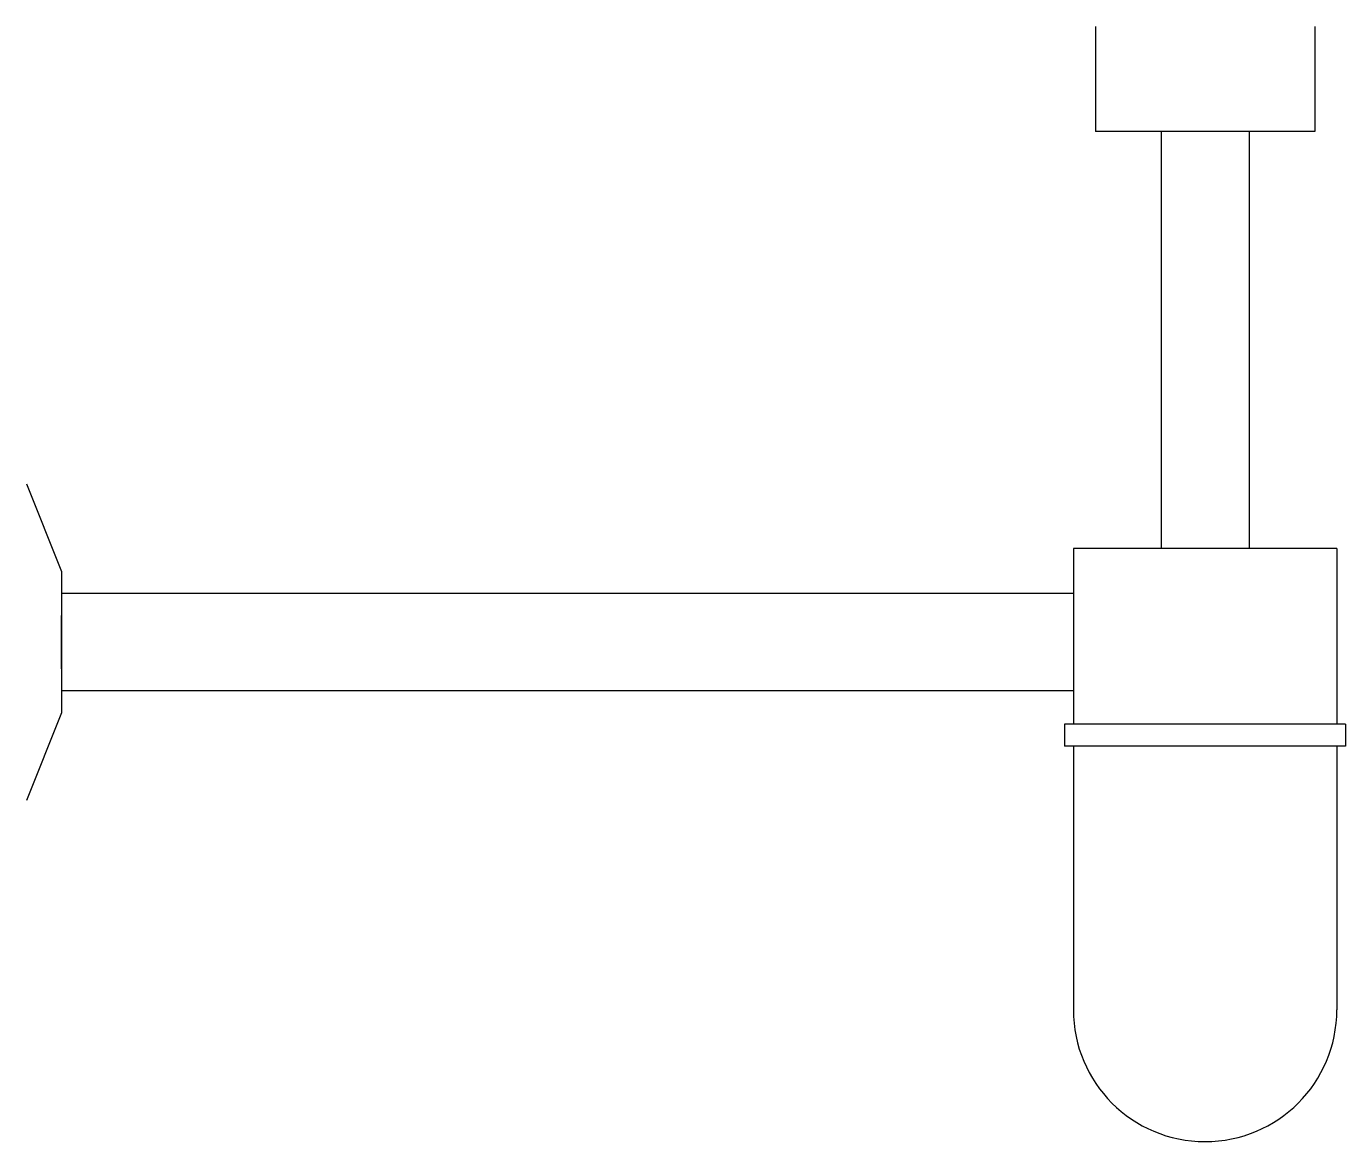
# Model space of a CAD drawing. Header units: millimetres. Extents: x -2895.566 to -2895.266, y 2958.468 to 2958.722.
import ezdxf

# ---------------------------------------------------------------- set-up
doc = ezdxf.new("R2010")
doc.units = ezdxf.units.MM
doc.header["$LTSCALE"] = 0.1
doc.layers.add('banheiro_louças', color=2, linetype='Continuous')

msp = doc.modelspace()

# ---------------------------------------------------------------- linework, layer by layer
at = {"layer": 'banheiro_louças'}
for p, q in [((-2895.32301, 2958.72221), (-2895.32301, 2958.69826)), ((-2895.27301, 2958.72221), (-2895.27301, 2958.69826)), ((-2895.27301, 2958.69826), (-2895.32301, 2958.69826)), ((-2895.30801, 2958.69826), (-2895.30801, 2958.60339)), ((-2895.28801, 2958.69826), (-2895.28801, 2958.60339)), ((-2895.56644, 2958.61813), (-2895.55847, 2958.59813)), ((-2895.26801, 2958.60339), (-2895.32801, 2958.60339)), ((-2895.32801, 2958.60339), (-2895.32801, 2958.56339)), ((-2895.26801, 2958.60339), (-2895.26801, 2958.56339)), ((-2895.55847, 2958.59813), (-2895.55847, 2958.56601)), ((-2895.32801, 2958.59313), (-2895.55847, 2958.59313)), ((-2895.55847, 2958.57601), (-2895.55847, 2958.58813)), ((-2895.32801, 2958.57101), (-2895.55847, 2958.57101)), ((-2895.55847, 2958.56601), (-2895.56644, 2958.54601)), ((-2895.26601, 2958.56339), (-2895.33001, 2958.56339)), ((-2895.33001, 2958.56339), (-2895.33001, 2958.55839)), ((-2895.26601, 2958.56339), (-2895.26601, 2958.55839)), ((-2895.26601, 2958.55839), (-2895.33001, 2958.55839)), ((-2895.32801, 2958.55839), (-2895.32801, 2958.49839)), ((-2895.26801, 2958.55839), (-2895.26801, 2958.49839))]:
    msp.add_line(p, q, dxfattribs=at)
msp.add_arc((-2895.29801, 2958.49839), 0.03, 180, 360, dxfattribs=at)

doc.saveas('drawing.dxf')
